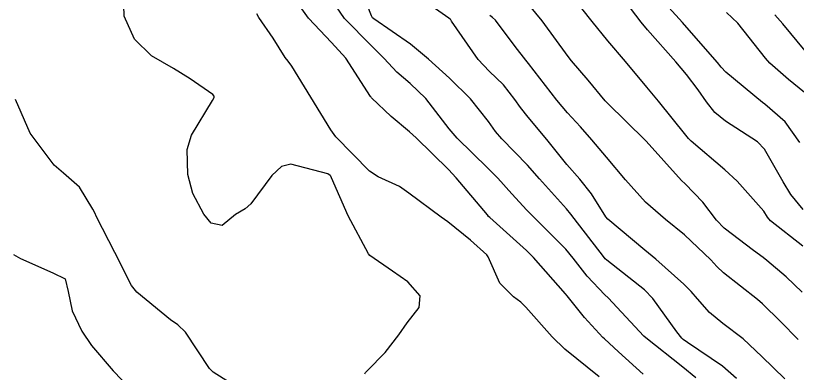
# Model space of a CAD drawing. Header units: metres. Extents: x 298520 to 308411, y 7433745 to 7450750.
# Drawn here: x 301203.3 to 301242.93, y 7442962.59 to 7442980.72 of the extents above; entities that cross this region are included whole.
import ezdxf

# ---------------------------------------------------------------- set-up
doc = ezdxf.new("R2010")
doc.units = ezdxf.units.M
doc.header["$LTSCALE"] = 10
doc.linetypes.add('DASHED', pattern=[0.75, 0.5, -0.25])
for name, color, linetype in [('Curvas de Nivel 1m', 11, 'Continuous'), ('Curvas de Nivel 5m', 15, 'Continuous'), ('Vias Secundárias', 230, 'DASHED')]:
    doc.layers.add(name, color=color, linetype=linetype)

msp = doc.modelspace()

# ---------------------------------------------------------------- linework, layer by layer
at = {"layer": 'Curvas de Nivel 1m', "flags": 128}
for points, elevation in [([(301243.056, 7442974.293), (301242.316, 7442975.338), (301241.292, 7442976.23), (301241.172, 7442976.321), (301239.308, 7442977.857), (301239.078, 7442978.111), (301238.889, 7442978.346), (301237.339, 7442980.117), (301237.114, 7442980.372), (301235.362, 7442982.307)], 696), ([(301235.125, 7442962.546), (301233.869, 7442963.675), (301233.152, 7442964.33), (301233.067, 7442964.411), (301232.15, 7442965.412), (301231.324, 7442966.438), (301231.257, 7442966.522), (301231.175, 7442966.623), (301229.558, 7442968.456), (301229.198, 7442968.814), (301227.345, 7442970.488), (301227.282, 7442970.548), (301227.224, 7442970.618), (301225.64, 7442972.506), (301225.249, 7442972.915), (301223.601, 7442974.527), (301223.276, 7442974.832), (301222.344, 7442975.605), (301221.348, 7442976.559), (301221.323, 7442976.589), (301221.294, 7442976.62), (301220.038, 7442978.573), (301219.325, 7442979.36), (301218.153, 7442980.592), (301217.354, 7442981.726)], 688), ([(301242.293, 7442962.308), (301241.14, 7442963.445), (301240.18, 7442964.33), (301239.161, 7442965.11), (301238.481, 7442965.665), (301237.864, 7442966.36), (301237.553, 7442966.74), (301237.18, 7442967.116), (301235.753, 7442968.384), (301235.2, 7442968.841), (301233.32, 7442970.409), (301233.224, 7442970.53), (301232.506, 7442971.691), (301231.903, 7442972.43), (301231.254, 7442973.177), (301230.233, 7442974.45), (301229.284, 7442975.584), (301228.89, 7442976.067), (301228.607, 7442976.47), (301228.032, 7442977.21), (301227.307, 7442977.91), (301226.747, 7442978.496), (301225.405, 7442980.447), (301225.362, 7442980.51), (301225.343, 7442980.526), (301225.266, 7442980.588), (301223.357, 7442981.945)], 691), ([(301220.999, 7442962.561), (301221.047, 7442962.638), (301221.125, 7442962.714), (301222.039, 7442963.647), (301222.725, 7442964.536), (301223.159, 7442965.145), (301223.767, 7442965.924), (301223.809, 7442966.524), (301223.18, 7442967.23), (301222.413, 7442967.769), (301221.263, 7442968.559), (301221.194, 7442968.643), (301220.166, 7442970.571), (301219.325, 7442972.497), (301219.278, 7442972.58), (301219.243, 7442972.618), (301219.13, 7442972.696), (301217.252, 7442973.198), (301216.785, 7442973.072), (301216.3, 7442972.614), (301215.228, 7442971.185), (301214.932, 7442970.927), (301214.455, 7442970.638), (301213.779, 7442970.08), (301213.216, 7442970.21), (301212.853, 7442970.656), (301212.281, 7442971.712), (301212.028, 7442972.668), (301211.995, 7442973.935), (301212.212, 7442974.666), (301213.291, 7442976.416), (301213.373, 7442976.568), (301213.371, 7442976.649), (301213.294, 7442976.733), (301212.147, 7442977.513), (301211.307, 7442978.04), (301210.188, 7442978.691), (301209.325, 7442979.523), (301208.806, 7442980.705), (301208.795, 7442981.259)], 686), ([(301237.787, 7442962.36), (301237.131, 7442962.904), (301235.252, 7442964.389), (301235.154, 7442964.478), (301233.341, 7442966.408), (301233.175, 7442966.569), (301232.272, 7442967.512), (301231.575, 7442968.434), (301231.2, 7442968.89), (301229.623, 7442970.456), (301229.227, 7442970.865), (301228.456, 7442971.692), (301227.747, 7442972.482), (301227.25, 7442972.988), (301225.686, 7442974.506), (301225.278, 7442974.99), (301224.106, 7442976.522), (301223.3, 7442977.283), (301222.625, 7442977.859), (301221.979, 7442978.55), (301221.323, 7442979.203), (301219.98, 7442980.574), (301219.352, 7442981.486)], 689), ([(301243.177, 7442966.703), (301242.362, 7442967.48), (301241.388, 7442968.317), (301241.195, 7442968.467), (301240.712, 7442968.813), (301239.217, 7442969.942), (301238.834, 7442970.346), (301238.139, 7442971.264), (301237.241, 7442972.197), (301237.063, 7442972.372), (301235.272, 7442974.358), (301235.243, 7442974.39), (301233.292, 7442976.305), (301233.241, 7442976.359), (301233.195, 7442976.411), (301232.325, 7442977.447), (301231.479, 7442978.438), (301231.316, 7442978.649), (301229.997, 7442980.453), (301229.351, 7442981.234)], 693), ([(301232.878, 7442962.414), (301231.143, 7442963.805), (301230.499, 7442964.447), (301229.168, 7442965.944), (301228.91, 7442966.204), (301228.544, 7442966.469), (301227.857, 7442967.157), (301227.265, 7442968.489), (301227.194, 7442968.59), (301226.361, 7442969.343), (301225.219, 7442970.265), (301224.87, 7442970.514), (301223.235, 7442971.73), (301222.758, 7442972.057), (301221.684, 7442972.553), (301221.247, 7442972.83), (301219.534, 7442974.577), (301219.276, 7442974.927), (301218.276, 7442976.59), (301217.309, 7442978.169), (301217.12, 7442978.412), (301216.966, 7442978.605), (301216.36, 7442979.581), (301215.629, 7442980.626), (301215.525, 7442980.808)], 687), ([(301243.204, 7442969.039), (301241.577, 7442970.315), (301241.416, 7442970.509), (301241.228, 7442970.805), (301239.883, 7442972.334), (301239.251, 7442972.908), (301237.545, 7442974.366), (301237.409, 7442974.502), (301237.276, 7442974.657), (301235.89, 7442976.384), (301235.3, 7442977.105), (301234.218, 7442978.401), (301233.328, 7442979.445), (301232.537, 7442980.422), (301232.003, 7442981.084)], 694), ([(301243.298, 7442976.824), (301242.48, 7442977.478), (301241.539, 7442978.317), (301241.317, 7442978.572), (301239.913, 7442980.334), (301239.348, 7442980.876)], 697), ([(301242.975, 7442964.302), (301242.076, 7442965.22), (301241.171, 7442966.106), (301240.913, 7442966.323), (301239.186, 7442967.683), (301238.856, 7442968.011), (301238.54, 7442968.35), (301237.212, 7442969.616), (301236.251, 7442970.38), (301235.232, 7442971.27), (301234.229, 7442972.4), (301233.26, 7442973.542), (301232.51, 7442974.421), (301231.933, 7442975.084), (301231.287, 7442975.8), (301230.741, 7442976.446), (301229.311, 7442978.297), (301229.236, 7442978.385), (301229.172, 7442978.462), (301228.634, 7442979.159), (301227.624, 7442980.486), (301227.483, 7442980.626), (301227.345, 7442980.726)], 692), ([(301243.323, 7442978.931), (301242.198, 7442980.307), (301241.793, 7442980.759)], 698)]:
    msp.add_lwpolyline(points, dxfattribs=dict(at, elevation=elevation))
at = {"layer": 'Curvas de Nivel 5m', "flags": 128}
for points, elevation in [([(301239.846, 7442962.333), (301239.132, 7442962.958), (301237.36, 7442964.157), (301237.152, 7442964.301), (301237.078, 7442964.371), (301236.832, 7442964.697), (301235.61, 7442966.386), (301235.177, 7442966.823), (301233.273, 7442968.328), (301233.193, 7442968.392), (301233.099, 7442968.507), (301231.62, 7442970.434), (301231.447, 7442970.659), (301231.228, 7442970.92), (301229.863, 7442972.454), (301229.253, 7442973.135), (301227.947, 7442974.48), (301227.638, 7442974.846), (301227.282, 7442975.357), (301226.371, 7442976.499), (301225.303, 7442977.547), (301224.23, 7442978.521), (301223.324, 7442979.27), (301221.464, 7442980.558), (301221.398, 7442980.614), (301221.344, 7442980.715), (301220.613, 7442982.567)], 690), ([(301243.229, 7442970.898), (301242.595, 7442971.658), (301242.216, 7442972.305), (301241.267, 7442973.956), (301240.915, 7442974.324), (301239.283, 7442975.367), (301238.749, 7442975.81), (301238.329, 7442976.354), (301237.901, 7442976.963), (301237.307, 7442977.742), (301236.778, 7442978.375), (301235.337, 7442980.01), (301235.02, 7442980.393), (301233.99, 7442981.77)], 695), ([(301215.112, 7442961.509), (301213.321, 7442962.648), (301213.126, 7442962.832), (301211.911, 7442964.669), (301211.534, 7442965.052), (301211.159, 7442965.308), (301209.451, 7442966.697), (301209.176, 7442967.048), (301208.327, 7442968.709), (301207.411, 7442970.528), (301207.313, 7442970.719), (301207.225, 7442970.908), (301206.534, 7442972.028), (301205.723, 7442972.743), (301205.249, 7442973.141), (301204.039, 7442974.762), (301203.29, 7442976.478)], 685), ([(301203.191, 7442968.608), (301203.546, 7442968.409), (301205.182, 7442967.678), (301205.823, 7442967.384), (301205.968, 7442966.738), (301206.178, 7442965.75), (301206.655, 7442964.727), (301207.142, 7442964), (301208.256, 7442962.709), (301209.114, 7442961.822)], 685)]:
    msp.add_lwpolyline(points, dxfattribs=dict(at, elevation=elevation))
at = {"layer": 'Vias Secundárias'}
msp.add_lwpolyline([(301465.55, 7442973.319, 0), (301478.59, 7442967.28, -0.011668)], format="xyb", dxfattribs=at)

doc.saveas('drawing.dxf')
